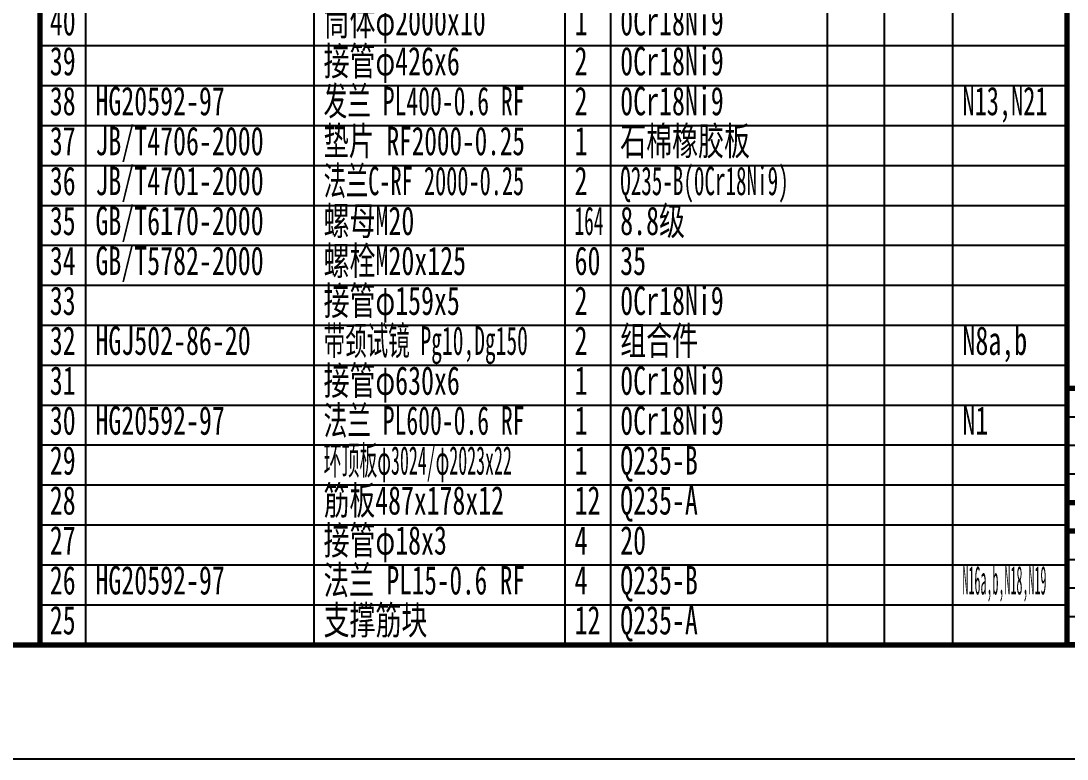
# Model space of a CAD drawing. Header units: millimetres. Extents: x -8410 to 8410, y -5940 to 5940.
# Drawn here: x 742 to 4410, y -5940 to -3352 of the extents above; entities that cross this region are included whole.
import ezdxf

# ---------------------------------------------------------------- set-up
doc = ezdxf.new("R2010")
doc.units = ezdxf.units.MM
doc.layers.add('CAXA0', color=7, linetype='Continuous', lineweight=70)
doc.layers.add('CAXA3', color=7, linetype='Continuous', lineweight=25)
doc.styles.add('TextStyle1', font='', dxfattribs={"width": 0.60885})
doc.styles.add('TextStyle10', font='', dxfattribs={"width": 0.309212})
doc.styles.add('TextStyle11', font='', dxfattribs={"width": 0.663644})
doc.styles.add('TextStyle12', font='', dxfattribs={"width": 0.46095})
doc.styles.add('TextStyle13', font='', dxfattribs={"width": 0.553661})
doc.styles.add('TextStyle14', font='', dxfattribs={"width": 0.495998})
doc.styles.add('TextStyle15', font='', dxfattribs={"width": 0.573981})
doc.styles.add('TextStyle16', font='', dxfattribs={"width": 0.542665})
doc.styles.add('TextStyle17', font='', dxfattribs={"width": 0.626564})
doc.styles.add('TextStyle4', font='', dxfattribs={"width": 0.648229})
doc.styles.add('标准', font='', dxfattribs={"width": 0.667})
doc.styles.get('TextStyle1').set_extended_font_data('FangSong_GB2312')
doc.styles.get('TextStyle10').set_extended_font_data('FangSong_GB2312')
doc.styles.get('TextStyle11').set_extended_font_data('FangSong_GB2312')
doc.styles.get('TextStyle12').set_extended_font_data('FangSong_GB2312')
doc.styles.get('TextStyle13').set_extended_font_data('FangSong_GB2312')
doc.styles.get('TextStyle14').set_extended_font_data('FangSong_GB2312')
doc.styles.get('TextStyle15').set_extended_font_data('FangSong_GB2312')
doc.styles.get('TextStyle16').set_extended_font_data('FangSong_GB2312')
doc.styles.get('TextStyle17').set_extended_font_data('FangSong_GB2312')
doc.styles.get('TextStyle4').set_extended_font_data('FangSong_GB2312')
doc.styles.get('标准').set_extended_font_data('FangSong_GB2312')

# ---------------------------------------------------------------- blocks, each defined once
blk = doc.blocks.new('CAXBLOCK179', base_point=(8010, -5540))
at = {"layer": 'CAXA0', "linetype": 'Continuous', "lineweight": 70}
blk.add_line((-8010, -5540), (8010, -5540), dxfattribs=at)
at = {"layer": 'CAXA0', "linetype": 'Continuous', "lineweight": 25}
blk.add_line((8410, -5940), (-8410, -5940), dxfattribs=at)
blk = doc.blocks.new('CAXBLOCK183')
at = {"layer": 'CAXA0', "color": 0, "attachment_point": 1, "style": '标准'}
for s, insert, char_height in [('\\fFangSong_GB2312|b0|i0|p34;反应器F=194M', (6810, -5000.8), 140), ('\\fFangSong_GB2312|b0|i0|p34;2', (7569, -4987.4), 70), ('\\fFangSong_GB2312|b0|i0|p34;(R101)', (7620.5, -5000.8), 140)]:
    blk.add_mtext(s, dxfattribs=dict(at, insert=insert, char_height=char_height))
blk = doc.blocks.new('CAXBLOCK182')
at = {"layer": 'CAXA0', "color": 0, "linetype": 'Continuous', "lineweight": 25}
blk.add_blockref('CAXBLOCK183', (0, 0), dxfattribs=at)
blk = doc.blocks.new('CAXBLOCK184')
at = {"layer": 'CAXA0', "color": 0, "linetype": 'Continuous', "lineweight": 25, "insert": (7105.1, -5294.1), "char_height": 140, "attachment_point": 1, "style": '标准'}
blk.add_mtext('\\fFangSong_GB2312|b0|i0|p34;4SR44-00', dxfattribs=at)
blk = doc.blocks.new('CAXBLOCK185')
at = {"layer": 'CAXA0', "color": 0, "linetype": 'Continuous', "lineweight": 25, "insert": (6004.1, -4794.1), "char_height": 140, "attachment_point": 1, "style": '标准'}
blk.add_mtext('\\fFangSong_GB2312|b0|i0|p34;装配图', dxfattribs=at)
blk = doc.blocks.new('CAXBLOCK186')
at = {"layer": 'CAXA0', "color": 0, "linetype": 'Continuous', "lineweight": 25, "insert": (6606.8, -5305.7), "char_height": 50, "attachment_point": 1, "style": '标准'}
blk.add_mtext('\\fFangSong_GB2312|b0|i0|p34;1:20', dxfattribs=at)
blk = doc.blocks.new('CAXBLOCK180', base_point=(8010, -4640))
at = {"layer": 'CAXA0', "linetype": 'Continuous', "lineweight": 70}
for p, q in [((4410, -5540), (4410, -4640)), ((4410, -4640), (8010, -4640)), ((4570, -5140), (4570, -4640)), ((4710, -4640), (4710, -5540)), ((5110, -5140), (5110, -4640)), ((5410, -5140), (5410, -4640)), ((5610, -4640), (5610, -5540)), ((6810, -4640), (6810, -5540)), ((8010, -4640), (8010, -5540)), ((8010, -4940), (6810, -4940)), ((4410, -5040), (5610, -5040)), ((4410, -5140), (6810, -5140)), ((5010, -5140), (5010, -5540)), ((5310, -5140), (5310, -5540)), ((6210, -5140), (6210, -5540)), ((6510, -5140), (6510, -5420)), ((8010, -5240), (6810, -5240)), ((5610, -5260), (6810, -5260)), ((5610, -5420), (6810, -5420)), ((5010, -5440), (5610, -5440)), ((8010, -5540), (4410, -5540))]:
    blk.add_line(p, q, dxfattribs=at)
at = {"layer": 'CAXA3', "linetype": 'Continuous', "lineweight": 25}
for p, q in [((4410, -4740), (5610, -4740)), ((4410, -4840), (5610, -4840)), ((4410, -4940), (5610, -4940)), ((4410, -5240), (5610, -5240)), ((5760, -5260), (5760, -5420)), ((5910, -5260), (5910, -5420)), ((6060, -5260), (6060, -5420)), ((4410, -5340), (5610, -5340)), ((4410, -5440), (5010, -5440))]:
    blk.add_line(p, q, dxfattribs=at)
at = {"layer": 'CAXA0', "color": 0}
for name in ['CAXBLOCK185', 'CAXBLOCK182', 'CAXBLOCK186', 'CAXBLOCK184']:
    blk.add_blockref(name, (0, 0), dxfattribs=at)
at = {"layer": 'CAXA0', "linetype": 'Continuous', "lineweight": 25, "char_height": 50, "attachment_point": 1, "style": '标准'}
for s, insert in [('\\fFangSong_GB2312|b0|i0|p34;标记', (4441.8, -5055.7)), ('\\fFangSong_GB2312|b0|i0|p34;处数', (4591.8, -5055.7)), ('\\fFangSong_GB2312|b0|i0|p34;更改文件名', (4785.8, -5055.7)), ('\\fFangSong_GB2312|b0|i0|p34;签  字', (5184, -5055.7)), ('\\fFangSong_GB2312|b0|i0|p34;日 期', (5447.9, -5055.7)), ('\\fFangSong_GB2312|b0|i0|p34;设  计', (4484, -5155.7)), ('\\fFangSong_GB2312|b0|i0|p34;图  样  标  记', (5727.6, -5165.7)), ('\\fFangSong_GB2312|b0|i0|p34;重  量', (6284, -5165.7)), ('\\fFangSong_GB2312|b0|i0|p34;比  例', (6584, -5165.7)), ('\\fFangSong_GB2312|b0|i0|p34;日  期', (5084, -5455.7)), ('\\fFangSong_GB2312|b0|i0|p34;共      张', (5778.3, -5445.7)), ('\\fFangSong_GB2312|b0|i0|p34;第     张', (6392.2, -5445.7))]:
    blk.add_mtext(s, dxfattribs=dict(at, insert=insert))
blk = doc.blocks.new('CAXBLOCK252', base_point=(810, -5540))
at = {"layer": 'CAXA3', "color": 0, "linetype": 'Continuous', "lineweight": 25}
for p, q in [((4410, -5400), (810, -5400)), ((970, -5540), (970, -5400)), ((1770, -5540), (1770, -5400)), ((2650, -5540), (2650, -5400)), ((2810, -5540), (2810, -5400)), ((3570, -5540), (3570, -5400)), ((3770, -5540), (3770, -5400)), ((4010, -5540), (4010, -5400)), ((4410, -5540), (810, -5540))]:
    blk.add_line(p, q, dxfattribs=at)
at = {"layer": 'CAXA3', "color": 0, "linetype": 'Continuous', "lineweight": 70}
for p, q in [((810, -5540), (810, -5400)), ((4410, -5540), (4410, -5400))]:
    blk.add_line(p, q, dxfattribs=at)
at = {"layer": 'CAXA3', "color": 0, "linetype": 'Continuous', "lineweight": 25, "char_height": 100, "attachment_point": 1, "style": '标准'}
for s, insert in [('\\fFangSong_GB2312|b0|i0|p34;支撑筋块', (1803.2, -5403)), ('\\fFangSong_GB2312|b0|i0|p34;25', (843.2, -5403)), ('\\fFangSong_GB2312|b0|i0|p34;12', (2683.2, -5403)), ('\\fFangSong_GB2312|b0|i0|p34;Q235-A', (2843.2, -5403))]:
    blk.add_mtext(s, dxfattribs=dict(at, insert=insert))
blk = doc.blocks.new('CAXBLOCK253', base_point=(810, -5400))
at = {"layer": 'CAXA3', "color": 0, "linetype": 'Continuous', "lineweight": 25}
for p, q in [((4410, -5260), (810, -5260)), ((970, -5400), (970, -5260)), ((1770, -5400), (1770, -5260)), ((2650, -5400), (2650, -5260)), ((2810, -5400), (2810, -5260)), ((3570, -5400), (3570, -5260)), ((3770, -5400), (3770, -5260)), ((4010, -5400), (4010, -5260)), ((4410, -5400), (810, -5400))]:
    blk.add_line(p, q, dxfattribs=at)
at = {"layer": 'CAXA3', "color": 0, "linetype": 'Continuous', "lineweight": 70}
for p, q in [((810, -5400), (810, -5260)), ((4410, -5400), (4410, -5260))]:
    blk.add_line(p, q, dxfattribs=at)
at = {"layer": 'CAXA3', "color": 0, "linetype": 'Continuous', "lineweight": 25, "char_height": 100, "attachment_point": 1}
for s, insert, style in [('\\fFangSong_GB2312|b0|i0|p34;26', (843.2, -5263), '标准'), ('\\fFangSong_GB2312|b0|i0|p34;HG20592-97', (1003.2, -5263), '标准'), ('\\fFangSong_GB2312|b0|i0|p34;法兰 PL15-0.6 RF', (1803.2, -5263), 'TextStyle4'), ('\\fFangSong_GB2312|b0|i0|p34;4', (2683.2, -5263), '标准'), ('\\fFangSong_GB2312|b0|i0|p34;Q235-B', (2843.2, -5263), '标准'), ('\\fFangSong_GB2312|b0|i0|p34;N16a,b,N18,N19', (4043.2, -5263), 'TextStyle10')]:
    blk.add_mtext(s, dxfattribs=dict(at, insert=insert, style=style))
blk = doc.blocks.new('CAXBLOCK254', base_point=(810, -5260))
at = {"layer": 'CAXA3', "color": 0, "linetype": 'Continuous', "lineweight": 25}
for p, q in [((4410, -5120), (810, -5120)), ((970, -5260), (970, -5120)), ((1770, -5260), (1770, -5120)), ((2650, -5260), (2650, -5120)), ((2810, -5260), (2810, -5120)), ((3570, -5260), (3570, -5120)), ((3770, -5260), (3770, -5120)), ((4010, -5260), (4010, -5120)), ((4410, -5260), (810, -5260))]:
    blk.add_line(p, q, dxfattribs=at)
at = {"layer": 'CAXA3', "color": 0, "linetype": 'Continuous', "lineweight": 70}
for p, q in [((810, -5260), (810, -5120)), ((4410, -5260), (4410, -5120))]:
    blk.add_line(p, q, dxfattribs=at)
at = {"layer": 'CAXA3', "color": 0, "linetype": 'Continuous', "lineweight": 25, "char_height": 100, "attachment_point": 1, "style": '标准'}
for s, insert in [('\\fFangSong_GB2312|b0|i0|p34;27', (843.2, -5123)), ('\\fFangSong_GB2312|b0|i0|p34;接管φ18x3', (1803.2, -5123)), ('\\fFangSong_GB2312|b0|i0|p34;4', (2683.2, -5123)), ('\\fFangSong_GB2312|b0|i0|p34;20', (2843.2, -5123))]:
    blk.add_mtext(s, dxfattribs=dict(at, insert=insert))
blk = doc.blocks.new('CAXBLOCK255', base_point=(810, -5120))
at = {"layer": 'CAXA3', "color": 0, "linetype": 'Continuous', "lineweight": 25}
for p, q in [((4410, -4980), (810, -4980)), ((970, -5120), (970, -4980)), ((1770, -5120), (1770, -4980)), ((2650, -5120), (2650, -4980)), ((2810, -5120), (2810, -4980)), ((3570, -5120), (3570, -4980)), ((3770, -5120), (3770, -4980)), ((4010, -5120), (4010, -4980)), ((4410, -5120), (810, -5120))]:
    blk.add_line(p, q, dxfattribs=at)
at = {"layer": 'CAXA3', "color": 0, "linetype": 'Continuous', "lineweight": 70}
for p, q in [((810, -5120), (810, -4980)), ((4410, -5120), (4410, -4980))]:
    blk.add_line(p, q, dxfattribs=at)
at = {"layer": 'CAXA3', "color": 0, "linetype": 'Continuous', "lineweight": 25, "char_height": 100, "attachment_point": 1}
for s, insert, style in [('\\fFangSong_GB2312|b0|i0|p34;28', (843.2, -4983), '标准'), ('\\fFangSong_GB2312|b0|i0|p34;筋板487x178x12', (1803.2, -4983), 'TextStyle11'), ('\\fFangSong_GB2312|b0|i0|p34;12', (2683.2, -4983), '标准'), ('\\fFangSong_GB2312|b0|i0|p34;Q235-A', (2843.2, -4983), '标准')]:
    blk.add_mtext(s, dxfattribs=dict(at, insert=insert, style=style))
blk = doc.blocks.new('CAXBLOCK256', base_point=(810, -4980))
at = {"layer": 'CAXA3', "color": 0, "linetype": 'Continuous', "lineweight": 25}
for p, q in [((4410, -4840), (810, -4840)), ((970, -4980), (970, -4840)), ((1770, -4980), (1770, -4840)), ((2650, -4980), (2650, -4840)), ((2810, -4980), (2810, -4840)), ((3570, -4980), (3570, -4840)), ((3770, -4980), (3770, -4840)), ((4010, -4980), (4010, -4840)), ((4410, -4980), (810, -4980))]:
    blk.add_line(p, q, dxfattribs=at)
at = {"layer": 'CAXA3', "color": 0, "linetype": 'Continuous', "lineweight": 70}
for p, q in [((810, -4980), (810, -4840)), ((4410, -4980), (4410, -4840))]:
    blk.add_line(p, q, dxfattribs=at)
at = {"layer": 'CAXA3', "color": 0, "linetype": 'Continuous', "lineweight": 25, "char_height": 100, "attachment_point": 1}
for s, insert, style in [('\\fFangSong_GB2312|b0|i0|p34;环顶板φ3024/φ2023x22', (1803.2, -4843), 'TextStyle12'), ('\\fFangSong_GB2312|b0|i0|p34;Q235-B', (2843.2, -4843), '标准'), ('\\fFangSong_GB2312|b0|i0|p34;29', (843.2, -4843), '标准'), ('\\fFangSong_GB2312|b0|i0|p34;1', (2683.2, -4843), '标准')]:
    blk.add_mtext(s, dxfattribs=dict(at, insert=insert, style=style))
blk = doc.blocks.new('CAXBLOCK257', base_point=(810, -4840))
at = {"layer": 'CAXA3', "color": 0, "linetype": 'Continuous', "lineweight": 25}
for p, q in [((4410, -4700), (810, -4700)), ((970, -4840), (970, -4700)), ((1770, -4840), (1770, -4700)), ((2650, -4840), (2650, -4700)), ((2810, -4840), (2810, -4700)), ((3570, -4840), (3570, -4700)), ((3770, -4840), (3770, -4700)), ((4010, -4840), (4010, -4700)), ((4410, -4840), (810, -4840))]:
    blk.add_line(p, q, dxfattribs=at)
at = {"layer": 'CAXA3', "color": 0, "linetype": 'Continuous', "lineweight": 70}
for p, q in [((810, -4840), (810, -4700)), ((4410, -4840), (4410, -4700))]:
    blk.add_line(p, q, dxfattribs=at)
at = {"layer": 'CAXA3', "color": 0, "linetype": 'Continuous', "lineweight": 25, "char_height": 100, "attachment_point": 1}
for s, insert, style in [('\\fFangSong_GB2312|b0|i0|p34;法兰 PL600-0.6 RF', (1803.2, -4703), 'TextStyle1'), ('\\fFangSong_GB2312|b0|i0|p34;30', (843.2, -4703), '标准'), ('\\fFangSong_GB2312|b0|i0|p34;HG20592-97', (1003.2, -4703), '标准'), ('\\fFangSong_GB2312|b0|i0|p34;1', (2683.2, -4703), '标准'), ('\\fFangSong_GB2312|b0|i0|p34;0Cr18Ni9', (2843.2, -4703), '标准'), ('\\fFangSong_GB2312|b0|i0|p34;N1', (4043.2, -4703), '标准')]:
    blk.add_mtext(s, dxfattribs=dict(at, insert=insert, style=style))
blk = doc.blocks.new('CAXBLOCK258', base_point=(810, -4700))
at = {"layer": 'CAXA3', "color": 0, "linetype": 'Continuous', "lineweight": 25}
for p, q in [((4410, -4560), (810, -4560)), ((970, -4700), (970, -4560)), ((1770, -4700), (1770, -4560)), ((2650, -4700), (2650, -4560)), ((2810, -4700), (2810, -4560)), ((3570, -4700), (3570, -4560)), ((3770, -4700), (3770, -4560)), ((4010, -4700), (4010, -4560)), ((4410, -4700), (810, -4700))]:
    blk.add_line(p, q, dxfattribs=at)
at = {"layer": 'CAXA3', "color": 0, "linetype": 'Continuous', "lineweight": 70}
for p, q in [((810, -4700), (810, -4560)), ((4410, -4700), (4410, -4560))]:
    blk.add_line(p, q, dxfattribs=at)
at = {"layer": 'CAXA3', "color": 0, "linetype": 'Continuous', "lineweight": 25, "char_height": 100, "attachment_point": 1, "style": '标准'}
for s, insert in [('\\fFangSong_GB2312|b0|i0|p34;接管φ630x6', (1803.2, -4563)), ('\\fFangSong_GB2312|b0|i0|p34;31', (843.2, -4563)), ('\\fFangSong_GB2312|b0|i0|p34;1', (2683.2, -4563)), ('\\fFangSong_GB2312|b0|i0|p34;0Cr18Ni9', (2843.2, -4563))]:
    blk.add_mtext(s, dxfattribs=dict(at, insert=insert))
blk = doc.blocks.new('CAXBLOCK259', base_point=(810, -4560))
at = {"layer": 'CAXA3', "color": 0, "linetype": 'Continuous', "lineweight": 25}
for p, q in [((4410, -4420), (810, -4420)), ((970, -4560), (970, -4420)), ((1770, -4560), (1770, -4420)), ((2650, -4560), (2650, -4420)), ((2810, -4560), (2810, -4420)), ((3570, -4560), (3570, -4420)), ((3770, -4560), (3770, -4420)), ((4010, -4560), (4010, -4420)), ((4410, -4560), (810, -4560))]:
    blk.add_line(p, q, dxfattribs=at)
at = {"layer": 'CAXA3', "color": 0, "linetype": 'Continuous', "lineweight": 70}
for p, q in [((810, -4560), (810, -4420)), ((4410, -4560), (4410, -4420))]:
    blk.add_line(p, q, dxfattribs=at)
at = {"layer": 'CAXA3', "color": 0, "linetype": 'Continuous', "lineweight": 25, "char_height": 100, "attachment_point": 1}
for s, insert, style in [('\\fFangSong_GB2312|b0|i0|p34;32', (843.2, -4423), '标准'), ('\\fFangSong_GB2312|b0|i0|p34;HGJ502-86-20', (1003.2, -4423), '标准'), ('\\fFangSong_GB2312|b0|i0|p34;带颈试镜 Pg10,Dg150', (1803.2, -4423), 'TextStyle13'), ('\\fFangSong_GB2312|b0|i0|p34;2', (2683.2, -4423), '标准'), ('\\fFangSong_GB2312|b0|i0|p34;组合件', (2843.2, -4423), '标准'), ('\\fFangSong_GB2312|b0|i0|p34;N8a,b', (4043.2, -4423), '标准')]:
    blk.add_mtext(s, dxfattribs=dict(at, insert=insert, style=style))
blk = doc.blocks.new('CAXBLOCK260', base_point=(810, -4420))
at = {"layer": 'CAXA3', "color": 0, "linetype": 'Continuous', "lineweight": 25}
for p, q in [((4410, -4280), (810, -4280)), ((970, -4420), (970, -4280)), ((1770, -4420), (1770, -4280)), ((2650, -4420), (2650, -4280)), ((2810, -4420), (2810, -4280)), ((3570, -4420), (3570, -4280)), ((3770, -4420), (3770, -4280)), ((4010, -4420), (4010, -4280)), ((4410, -4420), (810, -4420))]:
    blk.add_line(p, q, dxfattribs=at)
at = {"layer": 'CAXA3', "color": 0, "linetype": 'Continuous', "lineweight": 70}
for p, q in [((810, -4420), (810, -4280)), ((4410, -4420), (4410, -4280))]:
    blk.add_line(p, q, dxfattribs=at)
at = {"layer": 'CAXA3', "color": 0, "linetype": 'Continuous', "lineweight": 25, "char_height": 100, "attachment_point": 1, "style": '标准'}
for s, insert in [('\\fFangSong_GB2312|b0|i0|p34;33', (843.2, -4283)), ('\\fFangSong_GB2312|b0|i0|p34;接管φ159x5', (1803.2, -4283)), ('\\fFangSong_GB2312|b0|i0|p34;2', (2683.2, -4283)), ('\\fFangSong_GB2312|b0|i0|p34;0Cr18Ni9', (2843.2, -4283))]:
    blk.add_mtext(s, dxfattribs=dict(at, insert=insert))
blk = doc.blocks.new('CAXBLOCK261', base_point=(810, -4280))
at = {"layer": 'CAXA3', "color": 0, "linetype": 'Continuous', "lineweight": 25}
for p, q in [((4410, -4140), (810, -4140)), ((970, -4280), (970, -4140)), ((1770, -4280), (1770, -4140)), ((2650, -4280), (2650, -4140)), ((2810, -4280), (2810, -4140)), ((3570, -4280), (3570, -4140)), ((3770, -4280), (3770, -4140)), ((4010, -4280), (4010, -4140)), ((4410, -4280), (810, -4280))]:
    blk.add_line(p, q, dxfattribs=at)
at = {"layer": 'CAXA3', "color": 0, "linetype": 'Continuous', "lineweight": 70}
for p, q in [((810, -4280), (810, -4140)), ((4410, -4280), (4410, -4140))]:
    blk.add_line(p, q, dxfattribs=at)
at = {"layer": 'CAXA3', "color": 0, "linetype": 'Continuous', "lineweight": 25, "char_height": 100, "attachment_point": 1, "style": '标准'}
for s, insert in [('\\fFangSong_GB2312|b0|i0|p34;34', (843.2, -4143)), ('\\fFangSong_GB2312|b0|i0|p34;GB/T5782-2000', (1003.2, -4143)), ('\\fFangSong_GB2312|b0|i0|p34;螺栓M20x125', (1803.2, -4143)), ('\\fFangSong_GB2312|b0|i0|p34;60', (2683.2, -4143)), ('\\fFangSong_GB2312|b0|i0|p34;35', (2843.2, -4143))]:
    blk.add_mtext(s, dxfattribs=dict(at, insert=insert))
blk = doc.blocks.new('CAXBLOCK262', base_point=(810, -4140))
at = {"layer": 'CAXA3', "color": 0, "linetype": 'Continuous', "lineweight": 25}
for p, q in [((4410, -4000), (810, -4000)), ((970, -4140), (970, -4000)), ((1770, -4140), (1770, -4000)), ((2650, -4140), (2650, -4000)), ((2810, -4140), (2810, -4000)), ((3570, -4140), (3570, -4000)), ((3770, -4140), (3770, -4000)), ((4010, -4140), (4010, -4000)), ((4410, -4140), (810, -4140))]:
    blk.add_line(p, q, dxfattribs=at)
at = {"layer": 'CAXA3', "color": 0, "linetype": 'Continuous', "lineweight": 70}
for p, q in [((810, -4140), (810, -4000)), ((4410, -4140), (4410, -4000))]:
    blk.add_line(p, q, dxfattribs=at)
at = {"layer": 'CAXA3', "color": 0, "linetype": 'Continuous', "lineweight": 25, "char_height": 100, "attachment_point": 1}
for s, insert, style in [('\\fFangSong_GB2312|b0|i0|p34;GB/T6170-2000', (1003.2, -4003), '标准'), ('\\fFangSong_GB2312|b0|i0|p34;螺母M20', (1803.2, -4003), '标准'), ('\\fFangSong_GB2312|b0|i0|p34;8.8级', (2843.2, -4003), '标准'), ('\\fFangSong_GB2312|b0|i0|p34;35', (843.2, -4003), '标准'), ('\\fFangSong_GB2312|b0|i0|p34;164', (2683.2, -4003), 'TextStyle14')]:
    blk.add_mtext(s, dxfattribs=dict(at, insert=insert, style=style))
blk = doc.blocks.new('CAXBLOCK263', base_point=(810, -4000))
at = {"layer": 'CAXA3', "color": 0, "linetype": 'Continuous', "lineweight": 25}
for p, q in [((4410, -3860), (810, -3860)), ((970, -4000), (970, -3860)), ((1770, -4000), (1770, -3860)), ((2650, -4000), (2650, -3860)), ((2810, -4000), (2810, -3860)), ((3570, -4000), (3570, -3860)), ((3770, -4000), (3770, -3860)), ((4010, -4000), (4010, -3860)), ((4410, -4000), (810, -4000))]:
    blk.add_line(p, q, dxfattribs=at)
at = {"layer": 'CAXA3', "color": 0, "linetype": 'Continuous', "lineweight": 70}
for p, q in [((810, -4000), (810, -3860)), ((4410, -4000), (4410, -3860))]:
    blk.add_line(p, q, dxfattribs=at)
at = {"layer": 'CAXA3', "color": 0, "linetype": 'Continuous', "lineweight": 25, "char_height": 100, "attachment_point": 1}
for s, insert, style in [('\\fFangSong_GB2312|b0|i0|p34;法兰C-RF 2000-0.25', (1803.2, -3863), 'TextStyle15'), ('\\fFangSong_GB2312|b0|i0|p34;36', (843.2, -3863), '标准'), ('\\fFangSong_GB2312|b0|i0|p34;JB/T4701-2000', (1003.2, -3863), '标准'), ('\\fFangSong_GB2312|b0|i0|p34;2', (2683.2, -3863), '标准'), ('\\fFangSong_GB2312|b0|i0|p34;Q235-B(0Cr18Ni9)', (2843.2, -3863), 'TextStyle16')]:
    blk.add_mtext(s, dxfattribs=dict(at, insert=insert, style=style))
blk = doc.blocks.new('CAXBLOCK264', base_point=(810, -3860))
at = {"layer": 'CAXA3', "color": 0, "linetype": 'Continuous', "lineweight": 25}
for p, q in [((4410, -3720), (810, -3720)), ((970, -3860), (970, -3720)), ((1770, -3860), (1770, -3720)), ((2650, -3860), (2650, -3720)), ((2810, -3860), (2810, -3720)), ((3570, -3860), (3570, -3720)), ((3770, -3860), (3770, -3720)), ((4010, -3860), (4010, -3720)), ((4410, -3860), (810, -3860))]:
    blk.add_line(p, q, dxfattribs=at)
at = {"layer": 'CAXA3', "color": 0, "linetype": 'Continuous', "lineweight": 70}
for p, q in [((810, -3860), (810, -3720)), ((4410, -3860), (4410, -3720))]:
    blk.add_line(p, q, dxfattribs=at)
at = {"layer": 'CAXA3', "color": 0, "linetype": 'Continuous', "lineweight": 25, "char_height": 100, "attachment_point": 1}
for s, insert, style in [('\\fFangSong_GB2312|b0|i0|p34;37', (843.2, -3723), '标准'), ('\\fFangSong_GB2312|b0|i0|p34;JB/T4706-2000', (1003.2, -3723), '标准'), ('\\fFangSong_GB2312|b0|i0|p34;垫片 RF2000-0.25', (1803.2, -3723), 'TextStyle4'), ('\\fFangSong_GB2312|b0|i0|p34;1', (2683.2, -3723), '标准'), ('\\fFangSong_GB2312|b0|i0|p34;石棉橡胶板', (2843.2, -3723), '标准')]:
    blk.add_mtext(s, dxfattribs=dict(at, insert=insert, style=style))
blk = doc.blocks.new('CAXBLOCK265', base_point=(810, -3720))
at = {"layer": 'CAXA3', "color": 0, "linetype": 'Continuous', "lineweight": 25}
for p, q in [((4410, -3580), (810, -3580)), ((970, -3720), (970, -3580)), ((1770, -3720), (1770, -3580)), ((2650, -3720), (2650, -3580)), ((2810, -3720), (2810, -3580)), ((3570, -3720), (3570, -3580)), ((3770, -3720), (3770, -3580)), ((4010, -3720), (4010, -3580)), ((4410, -3720), (810, -3720))]:
    blk.add_line(p, q, dxfattribs=at)
at = {"layer": 'CAXA3', "color": 0, "linetype": 'Continuous', "lineweight": 70}
for p, q in [((810, -3720), (810, -3580)), ((4410, -3720), (4410, -3580))]:
    blk.add_line(p, q, dxfattribs=at)
at = {"layer": 'CAXA3', "color": 0, "linetype": 'Continuous', "lineweight": 25, "char_height": 100, "attachment_point": 1}
for s, insert, style in [('\\fFangSong_GB2312|b0|i0|p34;38', (843.2, -3583), '标准'), ('\\fFangSong_GB2312|b0|i0|p34;HG20592-97', (1003.2, -3583), '标准'), ('\\fFangSong_GB2312|b0|i0|p34;发兰 PL400-0.6 RF', (1803.2, -3583), 'TextStyle1'), ('\\fFangSong_GB2312|b0|i0|p34;2', (2683.2, -3583), '标准'), ('\\fFangSong_GB2312|b0|i0|p34;0Cr18Ni9', (2843.2, -3583), '标准'), ('\\fFangSong_GB2312|b0|i0|p34;N13,N21', (4043.2, -3583), 'TextStyle17')]:
    blk.add_mtext(s, dxfattribs=dict(at, insert=insert, style=style))
blk = doc.blocks.new('CAXBLOCK266', base_point=(810, -3580))
at = {"layer": 'CAXA3', "color": 0, "linetype": 'Continuous', "lineweight": 25}
for p, q in [((4410, -3440), (810, -3440)), ((970, -3580), (970, -3440)), ((1770, -3580), (1770, -3440)), ((2650, -3580), (2650, -3440)), ((2810, -3580), (2810, -3440)), ((3570, -3580), (3570, -3440)), ((3770, -3580), (3770, -3440)), ((4010, -3580), (4010, -3440)), ((4410, -3580), (810, -3580))]:
    blk.add_line(p, q, dxfattribs=at)
at = {"layer": 'CAXA3', "color": 0, "linetype": 'Continuous', "lineweight": 70}
for p, q in [((810, -3580), (810, -3440)), ((4410, -3580), (4410, -3440))]:
    blk.add_line(p, q, dxfattribs=at)
at = {"layer": 'CAXA3', "color": 0, "linetype": 'Continuous', "lineweight": 25, "char_height": 100, "attachment_point": 1, "style": '标准'}
for s, insert in [('\\fFangSong_GB2312|b0|i0|p34;39', (843.2, -3443)), ('\\fFangSong_GB2312|b0|i0|p34;接管φ426x6', (1803.2, -3443)), ('\\fFangSong_GB2312|b0|i0|p34;2', (2683.2, -3443)), ('\\fFangSong_GB2312|b0|i0|p34;0Cr18Ni9', (2843.2, -3443))]:
    blk.add_mtext(s, dxfattribs=dict(at, insert=insert))
blk = doc.blocks.new('CAXBLOCK267', base_point=(810, -3440))
at = {"layer": 'CAXA3', "color": 0, "linetype": 'Continuous', "lineweight": 25}
for p, q in [((4410, -3300), (810, -3300)), ((970, -3440), (970, -3300)), ((1770, -3440), (1770, -3300)), ((2650, -3440), (2650, -3300)), ((2810, -3440), (2810, -3300)), ((3570, -3440), (3570, -3300)), ((3770, -3440), (3770, -3300)), ((4010, -3440), (4010, -3300)), ((4410, -3440), (810, -3440))]:
    blk.add_line(p, q, dxfattribs=at)
at = {"layer": 'CAXA3', "color": 0, "linetype": 'Continuous', "lineweight": 70}
for p, q in [((810, -3440), (810, -3300)), ((4410, -3440), (4410, -3300))]:
    blk.add_line(p, q, dxfattribs=at)
at = {"layer": 'CAXA3', "color": 0, "linetype": 'Continuous', "lineweight": 25, "char_height": 100, "attachment_point": 1, "style": '标准'}
for s, insert in [('\\fFangSong_GB2312|b0|i0|p34;筒体φ2000x10', (1803.2, -3303)), ('\\fFangSong_GB2312|b0|i0|p34;0Cr18Ni9', (2843.2, -3303)), ('\\fFangSong_GB2312|b0|i0|p34;40', (843.2, -3303)), ('\\fFangSong_GB2312|b0|i0|p34;1', (2683.2, -3303))]:
    blk.add_mtext(s, dxfattribs=dict(at, insert=insert))
blk = doc.blocks.new('CAXBLOCK216', base_point=(0, 0))
at = {"layer": 'CAXA3'}
for name, p in [('CAXBLOCK267', (810, -3440)), ('CAXBLOCK266', (810, -3580)), ('CAXBLOCK265', (810, -3720)), ('CAXBLOCK264', (810, -3860)), ('CAXBLOCK263', (810, -4000)), ('CAXBLOCK262', (810, -4140)), ('CAXBLOCK261', (810, -4280)), ('CAXBLOCK260', (810, -4420)), ('CAXBLOCK259', (810, -4560)), ('CAXBLOCK258', (810, -4700)), ('CAXBLOCK257', (810, -4840)), ('CAXBLOCK256', (810, -4980)), ('CAXBLOCK255', (810, -5120)), ('CAXBLOCK254', (810, -5260)), ('CAXBLOCK253', (810, -5400)), ('CAXBLOCK252', (810, -5540))]:
    blk.add_blockref(name, p, dxfattribs=at)

msp = doc.modelspace()

# ---------------------------------------------------------------- block references
at = {"layer": 'CAXA0'}
for name, p in [('CAXBLOCK179', (8010, -5540)), ('CAXBLOCK180', (8010, -4640))]:
    msp.add_blockref(name, p, dxfattribs=at)
at = {"layer": 'CAXA3'}
msp.add_blockref('CAXBLOCK216', (0, 0), dxfattribs=at)

doc.saveas('drawing.dxf')
